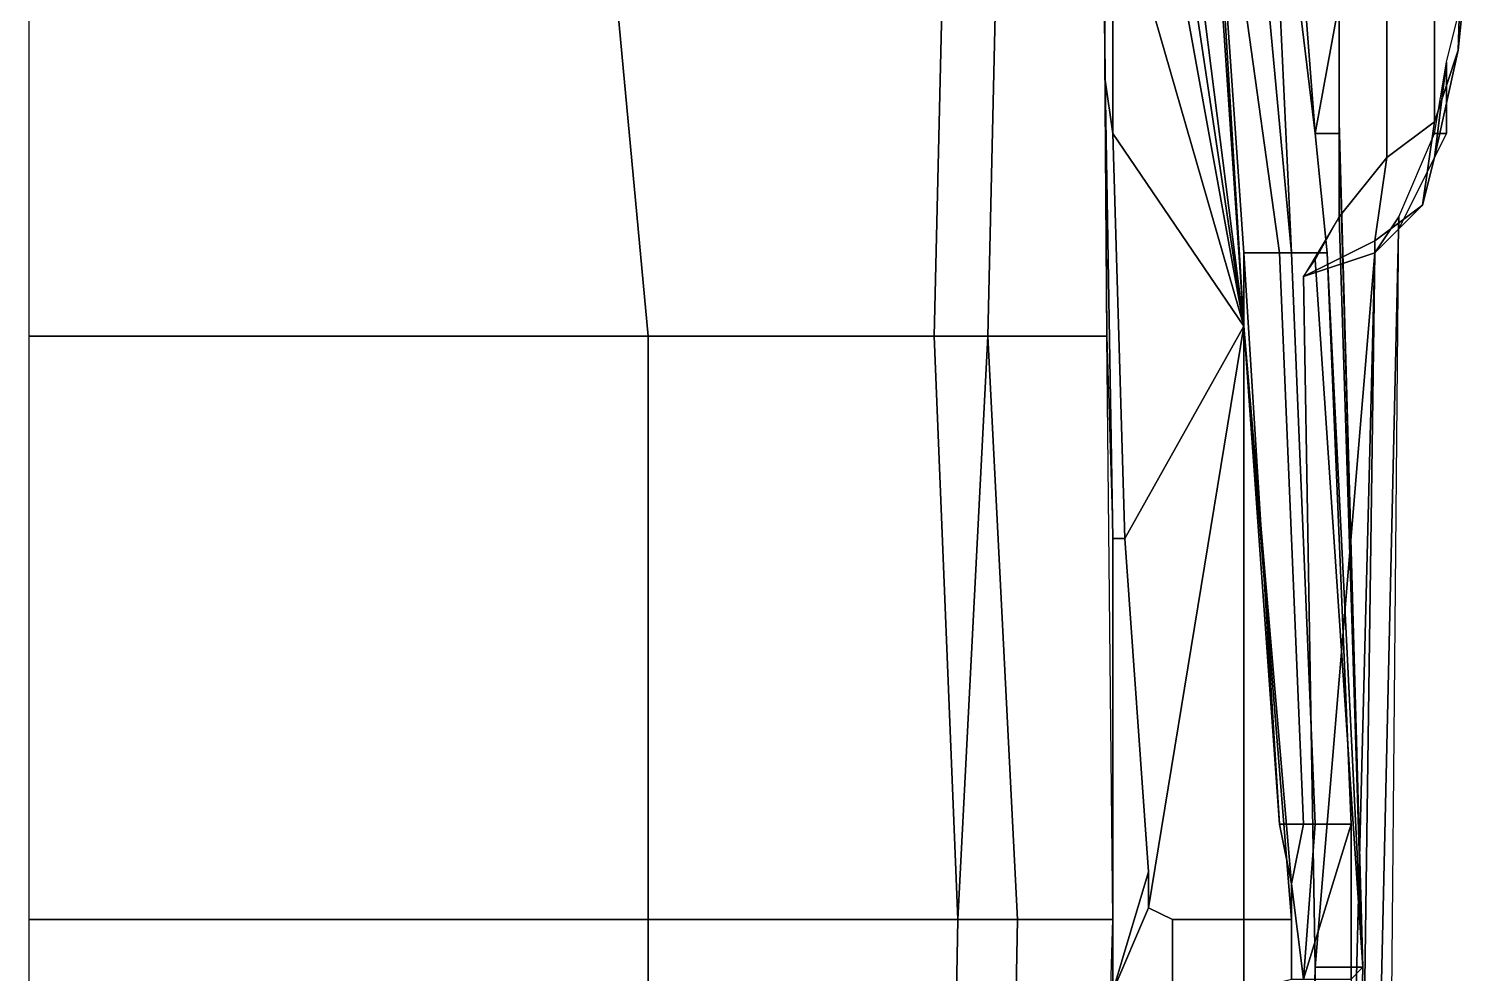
# Model space of a CAD drawing. Extents: x -29 to 31, y -38 to 119.
# Drawn here: x 0.82 to 31.07, y 47.58 to 67.41 of the extents above; entities that cross this region are included whole.
import ezdxf

# ---------------------------------------------------------------- set-up
doc = ezdxf.new("R2010")
doc.units = 0
doc.header["$MEASUREMENT"] = 0
for name, color, linetype in [('BACKFENDER', 7, 'CONTINUOUS'), ('BACKSIDE', 7, 'CONTINUOUS'), ('BACKWINDOW', 251, 'CONTINUOUS'), ('FRONTDOOR', 7, 'CONTINUOUS'), ('ROOF', 7, 'CONTINUOUS'), ('RUNBOARD', 240, 'CONTINUOUS')]:
    doc.layers.add(name, color=color, linetype=linetype)

msp = doc.modelspace()

# ---------------------------------------------------------------- linework, layer by layer
at = {"layer": 'BACKFENDER', "color": 1, "linetype": 'Continuous'}
for points in [[(30.819, 66.958, -17.317), (30.944, 68.208, -17.692), (31.069, 71.958, -12.192), (30.944, 70.958, -10.942)], [(30.319, 65.458, -16.942), (30.819, 66.958, -17.317), (30.944, 70.958, -10.942), (30.319, 69.458, -9.942)], [(29.319, 64.708, -16.442), (30.319, 65.458, -16.942), (30.319, 69.458, -9.942), (29.319, 68.708, -8.942)], [(28.319, 63.458, -15.692), (29.319, 64.708, -16.442), (29.319, 68.708, -8.942), (28.319, 67.958, -8.942)], [(30.319, 64.708, -22.442), (30.569, 66.708, -22.692), (30.944, 68.208, -17.692), (30.819, 66.958, -17.317)], [(30.069, 63.708, -22.192), (30.319, 64.708, -22.442), (30.819, 66.958, -17.317), (30.319, 65.458, -16.942)], [(30.569, 65.208, -26.692), (30.569, 66.708, -24.692), (30.569, 66.708, -22.692), (30.319, 64.708, -22.442)], [(30.319, 65.208, -26.692), (30.569, 66.708, -24.692), (30.569, 65.208, -26.692)], [(29.069, 62.958, -21.942), (30.069, 63.708, -22.192), (30.319, 65.458, -16.942), (29.319, 64.708, -16.442)], [(29.569, 63.208, -24.692), (30.569, 65.208, -26.692), (30.319, 64.708, -22.442), (30.069, 63.708, -22.192)], [(29.569, 63.458, -26.692), (30.319, 65.208, -26.692), (30.569, 65.208, -26.692), (29.569, 63.208, -24.692)], [(27.569, 62.208, -23.692), (29.069, 62.958, -21.942), (29.319, 64.708, -16.442), (28.319, 63.458, -15.692)], [(29.069, 62.708, -24.192), (29.569, 63.208, -24.692), (30.069, 63.708, -22.192), (29.069, 62.958, -21.942)], [(29.569, 63.458, -26.692), (29.569, 63.208, -24.692), (29.069, 62.708, -24.192)], [(27.569, 62.208, -23.692), (29.069, 62.708, -24.192), (29.069, 62.958, -21.942), (27.569, 62.208, -23.692)]]:
    msp.add_3dface(points, dxfattribs=at)
at = {"layer": 'BACKSIDE', "color": 1, "linetype": 'Continuous'}
for points in [[(27.819, 65.208, -0.692), (27.069, 74.958, -4.192), (26.819, 73.458, -1.192)], [(27.819, 65.208, -0.692), (28.319, 67.958, -8.942), (27.069, 74.958, -4.192)], [(27.069, 62.708, 1.308), (27.319, 62.708, 0.558), (26.319, 73.458, 0.058), (25.569, 73.458, 1.308)], [(26.319, 62.708, 1.558), (27.069, 62.708, 1.308), (25.569, 73.458, 1.308)], [(27.319, 62.708, 0.558), (26.819, 73.458, -1.192), (26.319, 73.458, 0.058)], [(27.319, 62.708, 0.558), (28.069, 62.708, -0.442), (27.819, 65.208, -0.692), (26.819, 73.458, -1.192)], [(23.407, 66.333, 14.808), (23.569, 65.208, 14.308), (23.569, 70.708, 12.308), (23.369, 71.708, 13.308)], [(27.819, 65.208, -0.692), (28.319, 65.208, -4.692), (28.319, 65.458, -12.442), (28.319, 67.958, -8.942)], [(23.569, 56.708, 16.908), (23.407, 66.333, 14.808), (23.444, 60.958, 16.308)], [(23.569, 56.708, 16.908), (23.819, 56.708, 15.558), (23.569, 65.208, 14.308), (23.407, 66.333, 14.808)], [(28.819, 47.708, -12.692), (28.319, 63.458, -15.692), (28.319, 65.458, -12.442)], [(28.819, 47.708, -3.952), (28.819, 47.708, -12.692), (28.319, 65.458, -12.442), (28.319, 65.208, -4.692)], [(28.069, 62.708, -0.442), (28.819, 47.708, -3.952), (28.319, 65.208, -4.692), (27.819, 65.208, -0.692)], [(28.819, 47.708, -12.692), (27.819, 62.558, -21.442), (28.319, 63.458, -15.692)], [(27.069, 50.708, 1.558), (27.569, 50.708, 1.308), (27.069, 62.708, 1.308), (26.319, 62.708, 1.558)], [(27.569, 50.708, 1.308), (27.819, 50.708, 0.558), (27.319, 62.708, 0.558), (27.069, 62.708, 1.308)], [(27.819, 50.708, 0.558), (28.569, 50.708, -0.442), (28.069, 62.708, -0.442), (27.319, 62.708, 0.558)], [(28.069, 62.708, -0.442), (28.569, 50.708, -0.442), (28.569, 47.458, -1.192), (28.819, 47.708, -3.952)], [(28.819, 47.708, -12.692), (27.819, 47.708, -23.692), (27.569, 62.208, -23.692), (27.819, 62.558, -21.442)], [(23.569, 47.208, 17.808), (23.569, 56.708, 16.908), (23.569, 48.708, 17.708)], [(23.569, 47.208, 17.808), (24.319, 49.708, 16.058), (23.819, 56.708, 15.558), (23.569, 56.708, 16.908)], [(27.319, 49.458, 2.308), (27.569, 50.708, 1.308), (27.069, 50.708, 1.558)], [(27.319, 49.458, 2.308), (27.569, 47.458, 0.808), (27.819, 50.708, 0.558), (27.569, 50.708, 1.308)], [(28.569, 50.708, -0.442), (27.569, 47.458, 0.808), (28.569, 47.458, -1.192)], [(27.819, 50.708, 0.558), (27.569, 47.458, 0.808), (28.569, 50.708, -0.442)], [(23.569, 47.208, 17.808), (24.319, 48.958, 15.308), (24.319, 49.708, 16.058)], [(27.319, 47.458, 3.808), (27.569, 47.458, 0.808), (27.319, 49.458, 2.308), (27.319, 48.708, 3.558)], [(23.569, 47.208, 17.808), (24.819, 47.208, 14.558), (24.819, 48.708, 14.308), (24.319, 48.958, 15.308)], [(24.819, 47.208, 14.558), (26.319, 47.208, 9.058), (26.319, 48.708, 9.058), (24.819, 48.708, 14.308)], [(26.319, 47.208, 9.058), (27.319, 47.458, 3.808), (27.319, 48.708, 3.558), (26.319, 48.708, 9.058)]]:
    msp.add_3dface(points, dxfattribs=at)
at = {"layer": 'BACKWINDOW', "linetype": 'Continuous'}
for points in [[(26.319, 61.165, 8.115), (24.319, 76.958, 5.308), (24.069, 76.208, 7.808)], [(26.319, 61.165, 8.115), (25.319, 75.958, 3.058), (24.319, 76.958, 5.308)], [(26.319, 61.165, 8.115), (24.069, 76.208, 7.808), (23.819, 74.958, 9.558)], [(26.319, 61.165, 8.115), (25.569, 73.458, 1.308), (25.319, 75.958, 3.058)], [(26.319, 61.165, 8.115), (23.819, 74.958, 9.558), (23.569, 70.708, 12.308)], [(26.319, 61.165, 8.115), (26.319, 62.708, 1.558), (25.569, 73.458, 1.308)], [(26.319, 61.165, 8.115), (23.569, 70.708, 12.308), (23.569, 65.208, 14.308)], [(26.319, 61.165, 8.115), (23.569, 65.208, 14.308), (23.819, 56.708, 15.558)], [(26.319, 61.165, 8.115), (27.069, 50.708, 1.558), (26.319, 62.708, 1.558)], [(23.819, 56.708, 15.558), (24.319, 49.708, 16.058), (24.319, 48.958, 15.308), (26.319, 61.165, 8.115)], [(26.319, 61.165, 8.115), (23.819, 56.708, 15.558), (24.319, 49.708, 16.058), (24.319, 48.958, 15.308)], [(26.319, 61.165, 8.115), (24.319, 48.958, 15.308), (24.819, 48.708, 14.308), (26.319, 48.708, 9.058)], [(26.319, 61.165, 8.115), (27.319, 49.458, 2.308), (27.069, 50.708, 1.558)], [(26.319, 61.165, 8.115), (27.319, 48.708, 3.558), (27.319, 49.458, 2.308)], [(26.319, 61.165, 8.115), (26.319, 48.708, 9.058), (27.319, 48.708, 3.558)]]:
    msp.add_3dface(points, dxfattribs=at)
at = {"layer": 'FRONTDOOR', "color": 1, "linetype": 'Continuous'}
for points in [[(28.819, 47.708, -12.692), (28.569, 36.208, -14.192), (27.569, 35.958, -23.692), (27.819, 47.708, -23.692)], [(28.569, 47.458, -1.192), (28.569, 36.958, -5.192), (28.819, 47.708, -3.952)], [(28.819, 47.708, -3.952), (28.569, 36.958, -5.192), (28.569, 36.208, -14.192), (28.819, 47.708, -12.692)]]:
    msp.add_3dface(points, dxfattribs=at)
at = {"layer": 'ROOF', "color": 1, "linetype": 'Continuous'}
for points in [[(0.819, 71.708, 20.433), (0.819, 60.958, 23.308), (13.819, 60.958, 22.183), (12.819, 71.708, 19.433)], [(20.069, 71.708, 16.308), (12.819, 71.708, 19.433), (13.819, 60.958, 22.183), (19.819, 60.958, 19.058)], [(21.194, 71.708, 15.683), (20.069, 71.708, 16.308), (19.819, 60.958, 19.058), (20.944, 60.958, 18.433)], [(23.369, 71.708, 13.308), (21.194, 71.708, 15.683), (20.944, 60.958, 18.433), (23.444, 60.958, 16.308)], [(0.819, 60.958, 23.308), (0.819, 48.708, 24.183), (13.819, 48.708, 23.308), (13.819, 60.958, 22.183)], [(19.819, 60.958, 19.058), (13.819, 60.958, 22.183), (13.819, 48.708, 23.308), (20.319, 48.708, 20.183)], [(20.944, 60.958, 18.433), (19.819, 60.958, 19.058), (20.319, 48.708, 20.183), (21.569, 48.708, 19.308)], [(20.944, 60.958, 18.433), (19.819, 60.958, 19.058), (19.819, 60.958, 19.058), (20.319, 48.708, 20.183)], [(20.944, 60.958, 18.433), (20.319, 48.708, 20.183), (21.569, 48.708, 19.308)], [(23.444, 60.958, 16.308), (20.944, 60.958, 18.433), (21.569, 48.708, 19.308), (23.569, 48.708, 17.708)], [(0.819, 48.708, 24.183), (0.819, 35.208, 23.808), (13.819, 35.208, 23.058), (13.819, 48.708, 23.308)], [(20.319, 48.708, 20.183), (13.819, 48.708, 23.308), (13.819, 35.208, 23.058), (20.069, 35.208, 20.558)], [(21.569, 48.708, 19.308), (20.319, 48.708, 20.183), (20.069, 35.208, 20.558), (21.319, 35.208, 19.558)], [(23.569, 48.708, 17.708), (21.569, 48.708, 19.308), (21.319, 35.208, 19.558), (23.169, 35.208, 17.558)]]:
    msp.add_3dface(points, dxfattribs=at)
at = {"layer": 'RUNBOARD', "linetype": 'Continuous'}
for points in [[(28.319, 8.208, -24.942), (29.569, 63.458, -26.692), (29.069, 62.708, -24.192)], [(29.569, 63.458, -26.692), (28.319, 8.208, -24.942), (29.069, 7.458, -26.442)], [(27.569, 62.208, -23.692), (27.819, 47.708, -23.692), (29.069, 62.708, -24.192)], [(29.069, 62.708, -24.192), (27.819, 47.708, -23.692), (27.694, 8.583, -24.442)], [(27.694, 8.583, -24.442), (28.319, 8.208, -24.942), (29.069, 62.708, -24.192)], [(27.819, 47.708, -23.692), (27.569, 35.958, -23.692), (27.694, 8.583, -24.442)]]:
    msp.add_3dface(points, dxfattribs=at)

doc.saveas('drawing.dxf')
